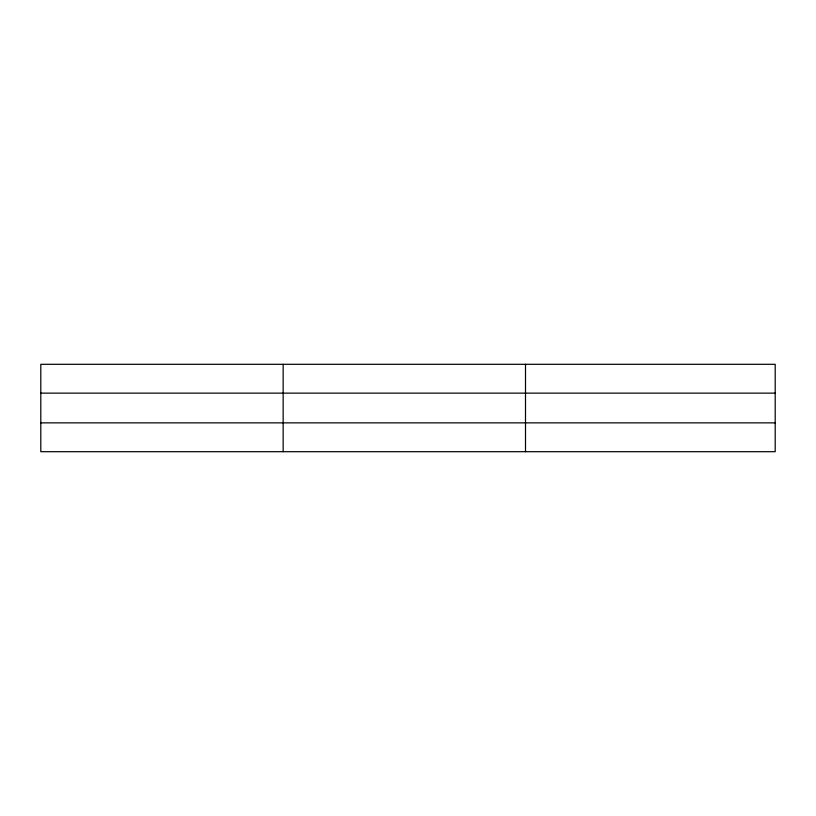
<?xml version="1.0" encoding="UTF-8"?>
<svg xmlns="http://www.w3.org/2000/svg" width="816" height="816" viewBox="0 0 816 816"><rect width="100%" height="100%" fill="white"/><g stroke="black" fill="none" stroke-linecap="round" stroke-linejoin="round"><path stroke-width="1.22" d="M283.152 364.303L283.152 451.697M525.504 364.303L525.504 451.697M775.2 393.139L775.2 364.303L40.8 364.303L40.8 451.697L775.2 451.697L775.2 393.139L40.8 393.139M40.8 422.861L775.2 422.861"/></g></svg>
